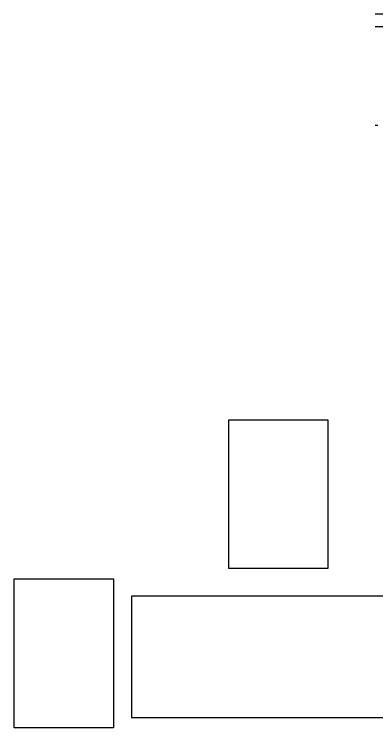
# Model space of a CAD drawing. Header units: millimetres. Extents: x -9564 to 18143, y -28921 to 24346.
# Drawn here: x 111 to 3038, y -10897 to -5144 of the extents above; entities that cross this region are included whole.
import ezdxf

# ---------------------------------------------------------------- set-up
doc = ezdxf.new("R2010")
doc.units = ezdxf.units.MM
doc.header["$LTSCALE"] = 100
doc.layers.add('Maquinas', color=200, linetype='Continuous')

msp = doc.modelspace()

# ---------------------------------------------------------------- linework, layer by layer
for p, q in [((17823.8, -5143.6), (3026.3, -5143.6)), ((17823.8, -5243.6), (3026.3, -5243.6)), ((1844.1, -8413), (2644.1, -8413)), ((1844.1, -9613), (1844.1, -8413)), ((2644.1, -8413), (2644.1, -9613)), ((2644.1, -9613), (1844.1, -9613)), ((111.2, -9696.6), (911.2, -9696.6)), ((111.2, -10896.6), (111.2, -9696.6)), ((911.2, -9696.6), (911.2, -10896.6)), ((5076.9, -9834.7), (1056.9, -9834.7)), ((1056.9, -9834.7), (1056.9, -10814.7)), ((1056.9, -10814.7), (5076.9, -10814.7)), ((911.2, -10896.6), (111.2, -10896.6))]:
    msp.add_line(p, q)
at = {"layer": 'Maquinas'}
msp.add_line((3026.3, -6038.9), (3045.7, -6038.9), dxfattribs=at)

doc.saveas('drawing.dxf')
